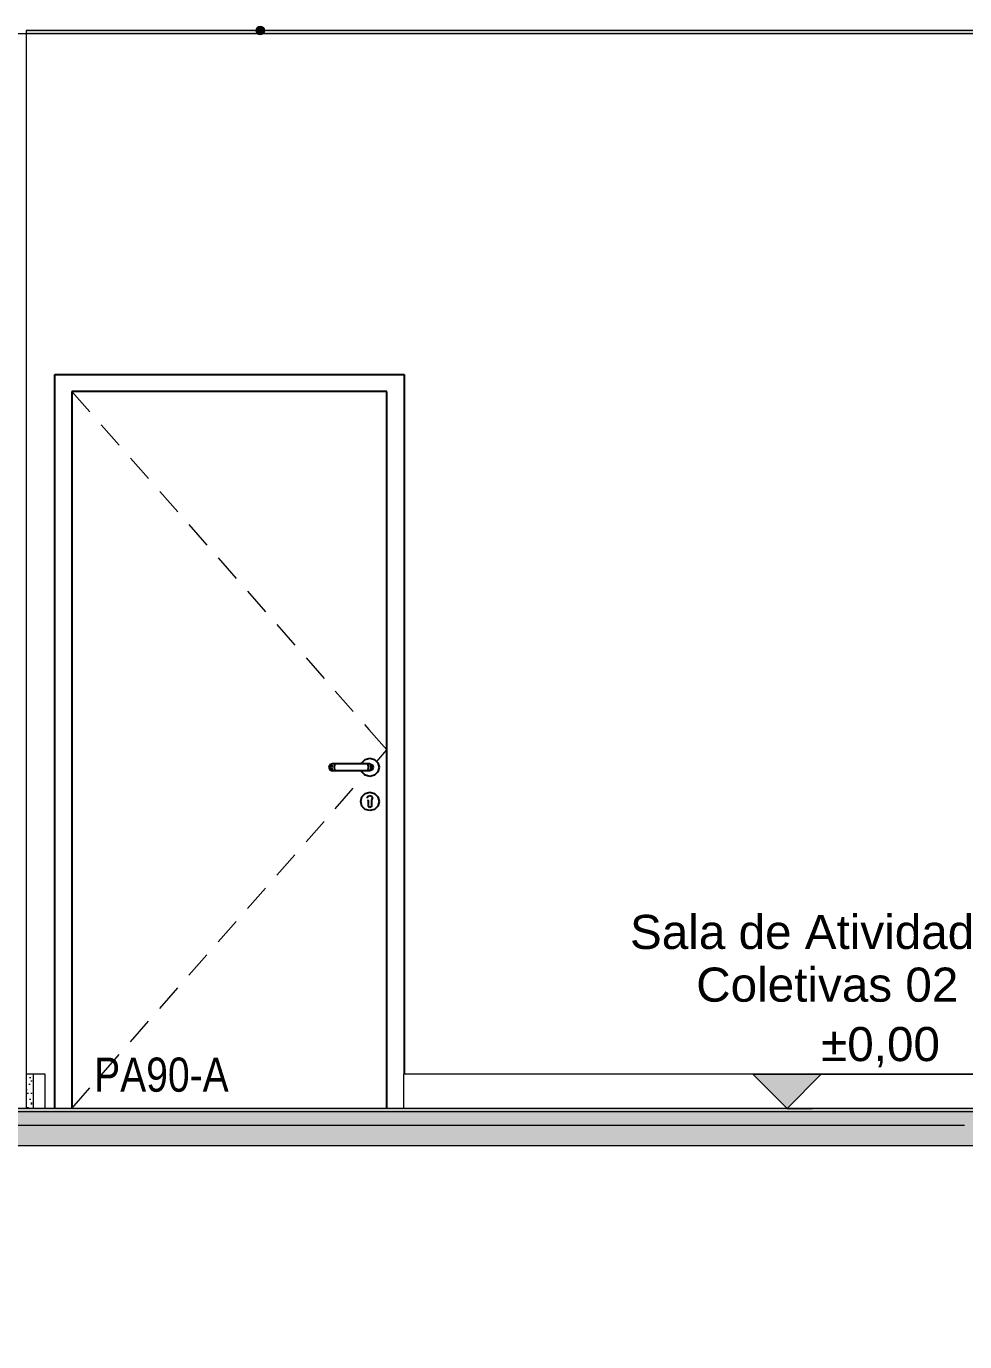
# Model space of a CAD drawing. Header units: metres. Extents: x -1783 to 21505, y -57 to 13660.
# Drawn here: x 16310.6 to 16585.8, y 7243.5 to 7629.2 of the extents above; entities that cross this region are included whole.
import ezdxf

# ---------------------------------------------------------------- set-up
doc = ezdxf.new("R2010")
doc.units = ezdxf.units.M
doc.header["$MEASUREMENT"] = 0
for name, color, linetype, lineweight in [('01_A Corte AA_1_COBERTURA-LINHAS.EXEC_Caneta_No__241', 7, 'Continuous', 13), ('01_A Corte AA_1_FORRO.EXEC_Caneta_No__241', 7, 'Continuous', 13), ('01_A Corte AA_1_LAJES.EST_Caneta_No__4', 7, 'Continuous', 20), ('01_A Corte AA_1_LAJES.EST_Caneta_No__7', 7, 'Continuous', 13), ('01_A Corte AA_1_NOTAS-LAYOUT.EXEC_Caneta_No__1', 7, 'Continuous', 35), ('01_A Corte AA_1_NOTAS-LAYOUT.EXEC_Caneta_No__5', 7, 'Continuous', 15), ('01_A Corte AA_1_PAREDE CONSTRUIR_Caneta_No__241', 7, 'Continuous', 13), ('01_A Corte AA_1_PAREDE CONSTRUIR_Caneta_No__3', 7, 'Continuous', 25), ('01_A Corte AA_1_PISO - Rodapé_Caneta_No__11', 7, 'Continuous', 5)]:
    doc.layers.add(name, color=color, linetype=linetype, lineweight=lineweight)
for name, color, linetype, lineweight, true_color in [('01_A Corte AA_1_COTAS CORTE_Caneta_No__25', 7, 'Continuous', 13, 0x982312), ('01_A Corte AA_1_LAJES.EST_Caneta_No__254', 7, 'Continuous', 0, 0xd1c9ad), ('01_A Corte AA_1_LAJES.EST_Caneta_No__97', 7, 'Continuous', 5, 0x6b6b6b), ('01_A Corte AA_1_PISO - Rodapé_Caneta_No__97', 7, 'Continuous', 5, 0x6b6b6b)]:
    doc.layers.add(name, color=color, linetype=linetype, lineweight=lineweight, true_color=true_color)
for name, color, linetype in [('01_A Corte AA_1_FORRO.EXEC', 7, 'Continuous'), ('01_A Corte AA_1_NOTAS-LAYOUT.EXEC', 7, 'Continuous'), ('cotas', 7, 'Continuous'), ('COTAS EXECUTIVO.EXEC', 7, 'Continuous')]:
    doc.layers.add(name, color=color, linetype=linetype)
doc.styles.add('GENERATED_STYLE_1', font='arial.ttf')
doc.styles.add('GENERATED_STYLE_2', font='arial.ttf', dxfattribs={"width": 0.8})

msp = doc.modelspace()

# ---------------------------------------------------------------- hatches: boundary and pattern name
at = {"layer": '01_A Corte AA_1_FORRO.EXEC', "linetype": 'Continuous', "lineweight": 0, "true_color": 0xffffff}
msp.add_hatch(color=7, dxfattribs=at).paths.add_polyline_path([(16310.625, 7626.929), (16776.125, 7626.929), (16776.125, 7627.929), (16310.625, 7627.929)])
at = {"layer": '01_A Corte AA_1_LAJES.EST_Caneta_No__254', "linetype": 'Continuous', "lineweight": 0, "true_color": 0xd1c9ad}
h = msp.add_hatch(dxfattribs=at)
h.set_pattern_fill('HAIE_OD_0001', color=9, scale=100, style=0, pattern_type=2)
h.set_pattern_definition([(45, (22447.529, 7361.93), (-15.9099, 15.9099), [0, -15, 0, -22.5]), (110, (22497.529, 7361.93), (21.143084, 7.69545), [0, -11, 0, -19])])
h.paths.add_polyline_path([(17387.959, 7311.929), (15796.125, 7311.929), (15796.125, 7310.929), (17387.959, 7310.929)])
at = {"layer": '01_A Corte AA_1_LAJES.EST_Caneta_No__97', "linetype": 'Continuous', "lineweight": 5, "true_color": 0x6b6b6b}
h = msp.add_hatch(dxfattribs=at)
h.set_pattern_fill('AR_CONC_0001', color=251, scale=100, style=0, pattern_type=2)
h.set_pattern_definition([(50, (22447.53, 7311.93), (-54.6554, 4.78173), [5.715, -62.865]), (355, (22447.53, 7311.93), (-10.57303, 57.31705), [4.572, -50.29218]), (100.4514, (22452.083, 7311.53), (44.08237, 52.53533), [4.857, -53.42707]), (46.1842, (22447.53, 7327.17), (-81.3237, 12.6127), [8.5725, -94.2975]), (96.6356, (22454.306, 7326.12), (71.2212, 74.2278), [7.2855, -80.1407]), (351.1842, (22447.53, 7327.17), (71.2212, 74.2278), [6.858, -75.4379]), (21, (22455.15, 7323.36), (-45.48432, 30.67956), [5.715, -62.865]), (326, (22455.15, 7323.36), (18.5406, 55.2564), [4.572, -50.292]), (71.4514, (22458.94, 7320.803), (64.02493, 24.57683), [4.857, -53.427]), (37.5, (22447.529, 7311.93), (0.92658, 25.36651), [0, -49.6824, 0, -51.054, 0, -50.4825]), (7.5, (22447.53, 7311.93), (20.0459, 30.05417), [0, -29.1084, 0, -48.5394, 0, -19.2405]), (327.5, (22430.536, 7311.93), (-40.67718, 1.718623), [0, -19.05, 0, -59.436, 0, -78.867]), (317.5, (22422.916, 7311.93), (44.43875, 7.62795), [0, -24.765, 0, -39.4716, 0, -56.007])])
h.paths.add_polyline_path([(15796.125, 7300.929), (17387.959, 7300.929), (17387.959, 7310.929), (15796.125, 7310.929)])
at = {"layer": '01_A Corte AA_1_NOTAS-LAYOUT.EXEC', "linetype": 'Continuous', "lineweight": 0, "true_color": 0x000000}
msp.add_hatch(color=18, dxfattribs=at).paths.add_polyline_path([(16378.003, 7627.929), (16378.098, 7627.451), (16378.369, 7627.046), (16378.775, 7626.775), (16379.253, 7626.679), (16379.732, 7626.775), (16380.137, 7627.046), (16380.408, 7627.451), (16380.503, 7627.929), (16380.408, 7628.408), (16380.137, 7628.813), (16379.732, 7629.084), (16379.253, 7629.179), (16378.775, 7629.084), (16378.369, 7628.813), (16378.098, 7628.408)])
at = {"layer": '01_A Corte AA_1_PISO - Rodapé_Caneta_No__97', "linetype": 'Continuous', "lineweight": 5, "true_color": 0x6b6b6b}
h = msp.add_hatch(dxfattribs=at)
h.set_pattern_fill('CUT_STONE_0001', color=251, scale=100, style=0, pattern_type=2)
h.set_pattern_definition([(45, (22447.5286, 7316.9294), (-1.59099026, 1.59099026), [0, -1.5, 0, -2.25]), (110, (22452.5286, 7316.9294), (2.1143084, 0.7695453), [0, -1.1, 0, -1.9])])
h.paths.add_polyline_path([(16310.625, 7321.929), (16310.625, 7311.929), (16312.625, 7311.929), (16312.625, 7321.929)])
at = {"layer": 'cotas'}
h = msp.add_hatch(color=7, dxfattribs=at)
h.dxf.hatch_style = 1
h.paths.add_polyline_path([(21504.961, 13659.963), (10304.961, 13659.963), (10304.961, 5739.963), (21504.961, 5739.963)])
h.paths.add_polyline_path([(10571.627, 13593.296), (21371.627, 13593.296), (21371.627, 5806.63), (10571.627, 5806.63)], flags=16)
at = {"layer": 'COTAS EXECUTIVO.EXEC', "linetype": 'Continuous', "lineweight": 13, "ltscale": 1000}
msp.add_hatch(color=256, dxfattribs=at).paths.add_polyline_path([(16533.725, 7311.929), (16543.725, 7321.929), (16523.725, 7321.929)])

# ---------------------------------------------------------------- linework, layer by layer
at = {"layer": '01_A Corte AA_1_COTAS CORTE_Caneta_No__25', "color": 24, "linetype": 'Continuous', "lineweight": 13, "ltscale": 1000, "true_color": 0x982312}
msp.add_line((16533.725, 7311.929), (16348.804, 7311.929), dxfattribs=at)
at = {"layer": '01_A Corte AA_1_FORRO.EXEC_Caneta_No__241', "color": 7, "linetype": 'Continuous', "lineweight": 13, "ltscale": 1000}
for p, q in [((16310.625, 7627.929), (16310.625, 7626.929)), ((16776.125, 7627.929), (16310.625, 7627.929)), ((16776.125, 7626.929), (16310.625, 7626.929))]:
    msp.add_line(p, q, dxfattribs=at)
at = {"layer": '01_A Corte AA_1_LAJES.EST_Caneta_No__4', "color": 7, "linetype": 'Continuous', "lineweight": 20, "ltscale": 1000}
msp.add_line((17387.959, 7300.929), (15796.125, 7300.929), dxfattribs=at)
at = {"layer": '01_A Corte AA_1_LAJES.EST_Caneta_No__7', "color": 7, "linetype": 'Continuous', "lineweight": 13, "ltscale": 1000}
for p, q in [((16774.125, 7311.929), (16312.625, 7311.929)), ((17387.959, 7310.929), (15796.125, 7310.929))]:
    msp.add_line(p, q, dxfattribs=at)
at = {"layer": '01_A Corte AA_1_LAJES.EST_Caneta_No__7', "color": 7, "linetype": 'Continuous', "lineweight": 13, "ltscale": 1000, "flags": 128}
msp.add_lwpolyline([(16312.625, 7311.929), (16310.625, 7311.929), (16308.625, 7311.929), (16306.625, 7311.929), (16300.625, 7311.929), (16298.625, 7311.929), (16296.625, 7311.929), (16294.625, 7311.929)], dxfattribs=at)
at = {"layer": '01_A Corte AA_1_NOTAS-LAYOUT.EXEC_Caneta_No__5', "color": 7, "linetype": 'Continuous', "lineweight": 15, "ltscale": 1000}
msp.add_circle((16379.253, 7627.929), 1.25, dxfattribs=at)
at = {"layer": '01_A Corte AA_1_PAREDE CONSTRUIR_Caneta_No__241', "color": 7, "linetype": 'Continuous', "lineweight": 13, "ltscale": 1000}
for p, q in [((16310.625, 7626.929), (16310.625, 7321.929)), ((16323.999, 7522.129), (16329.281, 7516.121)), ((16332.583, 7512.366), (16337.865, 7506.358)), ((16341.166, 7502.603), (16346.448, 7496.595)), ((16349.75, 7492.839), (16355.032, 7486.831)), ((16358.333, 7483.076), (16363.615, 7477.068)), ((16366.917, 7473.313), (16372.199, 7467.305)), ((16375.5, 7463.549), (16380.783, 7457.541)), ((16384.084, 7453.786), (16389.366, 7447.778)), ((16392.667, 7444.023), (16397.95, 7438.015)), ((16401.251, 7434.259), (16406.533, 7428.251)), ((16409.835, 7424.496), (16411.117, 7423.038)), ((16411.117, 7423.038), (16416.399, 7417.029)), ((16413.399, 7413.617), (16416.399, 7417.029)), ((16409.835, 7409.563), (16409.948, 7409.692)), ((16401.251, 7399.799), (16406.533, 7405.808)), ((16392.667, 7390.036), (16397.95, 7396.044)), ((16384.084, 7380.273), (16389.366, 7386.281)), ((16375.5, 7370.509), (16380.783, 7376.518)), ((16366.917, 7360.746), (16372.199, 7366.754)), ((16358.333, 7350.983), (16363.615, 7356.991)), ((16349.75, 7341.219), (16355.032, 7347.228)), ((16341.166, 7331.456), (16346.448, 7337.464)), ((16332.583, 7321.693), (16337.865, 7327.701)), ((16310.625, 7321.929), (16310.625, 7311.929)), ((16323.999, 7311.929), (16329.281, 7317.938))]:
    msp.add_line(p, q, dxfattribs=at)
at = {"layer": '01_A Corte AA_1_PAREDE CONSTRUIR_Caneta_No__241', "color": 7, "linetype": 'Continuous', "lineweight": 13, "ltscale": 1000, "flags": 128}
msp.add_lwpolyline([(16310.625, 7626.929), (16308.625, 7626.929), (16306.625, 7626.929), (16300.625, 7626.929), (16298.625, 7626.929), (16296.625, 7626.929)], dxfattribs=at)
at = {"layer": '01_A Corte AA_1_PAREDE CONSTRUIR_Caneta_No__3', "color": 7, "linetype": 'Continuous', "lineweight": 25, "ltscale": 1000}
for p, q in [((16318.999, 7311.929), (16318.999, 7527.129)), ((16318.999, 7527.129), (16421.399, 7527.129)), ((16421.399, 7527.129), (16421.399, 7321.929)), ((16323.999, 7522.129), (16323.999, 7311.929)), ((16416.399, 7522.129), (16323.999, 7522.129)), ((16416.399, 7311.929), (16416.399, 7522.129)), ((16399.692, 7412.637), (16399.399, 7411.929)), ((16399.847, 7412.637), (16399.571, 7411.929)), ((16400.399, 7412.929), (16399.692, 7412.637)), ((16400.329, 7412.637), (16400.117, 7411.929)), ((16400.513, 7412.929), (16400.399, 7412.929)), ((16400.838, 7412.929), (16400.513, 7412.929)), ((16401.325, 7412.929), (16400.838, 7412.929)), ((16401.049, 7412.637), (16400.935, 7411.929)), ((16401.899, 7412.929), (16401.325, 7412.929)), ((16409.899, 7412.929), (16401.899, 7412.929)), ((16408.967, 7412.929), (16409.061, 7413.279)), ((16409.061, 7413.279), (16410.049, 7414.268)), ((16410.473, 7412.929), (16409.899, 7412.929)), ((16410.049, 7414.268), (16411.399, 7414.629)), ((16410.96, 7412.929), (16410.473, 7412.929)), ((16410.749, 7412.637), (16410.863, 7411.929)), ((16411.285, 7412.929), (16410.96, 7412.929)), ((16411.399, 7412.929), (16411.285, 7412.929)), ((16411.399, 7414.629), (16412.749, 7414.268)), ((16411.399, 7412.929), (16412.106, 7412.637)), ((16411.469, 7412.637), (16411.681, 7411.929)), ((16411.951, 7412.637), (16412.227, 7411.929)), ((16412.106, 7412.637), (16412.399, 7411.929)), ((16412.749, 7414.268), (16413.737, 7413.279)), ((16413.737, 7413.279), (16414.099, 7411.929)), ((16399.399, 7411.929), (16399.692, 7411.222)), ((16399.571, 7411.929), (16399.847, 7411.222)), ((16399.692, 7411.222), (16400.399, 7410.929)), ((16400.117, 7411.929), (16400.329, 7411.222)), ((16400.513, 7410.929), (16400.399, 7410.929)), ((16400.838, 7410.929), (16400.513, 7410.929)), ((16401.325, 7410.929), (16400.838, 7410.929)), ((16400.935, 7411.929), (16401.049, 7411.222)), ((16401.899, 7410.929), (16401.325, 7410.929)), ((16409.899, 7410.929), (16401.899, 7410.929)), ((16409.061, 7410.579), (16408.967, 7410.929)), ((16410.049, 7409.591), (16409.061, 7410.579)), ((16410.473, 7410.929), (16409.899, 7410.929)), ((16411.399, 7409.229), (16410.049, 7409.591)), ((16410.96, 7410.929), (16410.473, 7410.929)), ((16410.863, 7411.929), (16410.749, 7411.222)), ((16411.285, 7410.929), (16410.96, 7410.929)), ((16411.399, 7410.929), (16411.285, 7410.929)), ((16412.106, 7411.222), (16411.399, 7410.929)), ((16412.749, 7409.591), (16411.399, 7409.229)), ((16411.681, 7411.929), (16411.469, 7411.222)), ((16412.227, 7411.929), (16411.951, 7411.222)), ((16412.399, 7411.929), (16412.106, 7411.222)), ((16413.737, 7410.579), (16412.749, 7409.591)), ((16414.099, 7411.929), (16413.737, 7410.579)), ((16410.049, 7404.268), (16411.399, 7404.629)), ((16411.399, 7404.629), (16412.749, 7404.268)), ((16408.699, 7401.929), (16409.061, 7403.279)), ((16409.061, 7400.579), (16408.699, 7401.929)), ((16409.061, 7403.279), (16410.049, 7404.268)), ((16410.652, 7402.899), (16410.727, 7403.093)), ((16410.727, 7403.093), (16410.862, 7403.444)), ((16410.862, 7403.444), (16411.399, 7403.672)), ((16410.899, 7402.218), (16410.899, 7402.369)), ((16410.899, 7402.218), (16410.899, 7401.929)), ((16410.899, 7401.929), (16410.899, 7401.641)), ((16410.899, 7401.641), (16410.899, 7401.063)), ((16410.899, 7401.063), (16410.899, 7400.679)), ((16411.045, 7400.326), (16410.899, 7400.679)), ((16411.399, 7403.672), (16411.937, 7403.444)), ((16411.899, 7400.679), (16411.753, 7400.326)), ((16412.146, 7402.899), (16411.899, 7402.369)), ((16411.899, 7402.369), (16411.899, 7402.218)), ((16411.899, 7402.218), (16411.899, 7401.929)), ((16411.899, 7401.929), (16411.899, 7401.641)), ((16411.899, 7401.641), (16411.899, 7401.063)), ((16411.899, 7401.063), (16411.899, 7400.679)), ((16411.937, 7403.444), (16412.071, 7403.093)), ((16412.071, 7403.093), (16412.146, 7402.899)), ((16412.749, 7404.268), (16413.737, 7403.279)), ((16413.737, 7403.279), (16414.099, 7401.929)), ((16414.099, 7401.929), (16413.737, 7400.579)), ((16410.049, 7399.591), (16409.061, 7400.579)), ((16411.399, 7399.229), (16410.049, 7399.591)), ((16411.399, 7400.179), (16411.045, 7400.326)), ((16411.753, 7400.326), (16411.399, 7400.179)), ((16412.749, 7399.591), (16411.399, 7399.229)), ((16413.737, 7400.579), (16412.749, 7399.591))]:
    msp.add_line(p, q, dxfattribs=at)
at = {"layer": '01_A Corte AA_1_PISO - Rodapé_Caneta_No__11', "color": 7, "linetype": 'Continuous', "lineweight": 5, "ltscale": 1000}
for p, q in [((16312.625, 7321.929), (16310.625, 7321.929)), ((16316.199, 7321.929), (16312.625, 7321.929)), ((16312.625, 7321.929), (16312.625, 7311.929)), ((16316.199, 7311.929), (16316.199, 7321.929)), ((16421.389, 7311.929), (16421.389, 7321.929)), ((16774.125, 7321.929), (16421.389, 7321.929))]:
    msp.add_line(p, q, dxfattribs=at)
at = {"layer": 'COTAS EXECUTIVO.EXEC', "linetype": 'Continuous', "lineweight": 13, "ltscale": 1000}
for p, q in [((16533.725, 7311.929), (16523.725, 7321.929)), ((16523.725, 7321.929), (16543.725, 7321.929)), ((16543.725, 7321.929), (16533.725, 7311.929)), ((16543.725, 7321.929), (16597.944, 7321.929)), ((16585.735, 7311.929), (15782.18, 7311.929)), ((16533.725, 7311.929), (16541.225, 7311.929)), ((16559.933, 7306.929), (15756.377, 7306.929)), ((16585.735, 7306.929), (15782.18, 7306.929))]:
    msp.add_line(p, q, dxfattribs=at)

# ---------------------------------------------------------------- texts
at = {"layer": '01_A Corte AA_1_COBERTURA-LINHAS.EXEC_Caneta_No__241', "color": 7, "linetype": 'Continuous', "lineweight": 13, "insert": (16330.521, 7326.823), "char_height": 10, "attachment_point": 1, "style": 'GENERATED_STYLE_2'}
msp.add_mtext('\\A1;\\pt0,241;{\\fArial Narrow|b0|i0|c0|p34;\\W1;PA90-A\\H0.66x;\\S^  ;\\S^  ;\\S^  ;\\S^  ;\\S^  ;\\S^  ;\\S^  ;\\S^  ;\\S^  ;\\S^  ;\\S^  ;}', dxfattribs=at)
at = {"layer": '01_A Corte AA_1_NOTAS-LAYOUT.EXEC_Caneta_No__1', "color": 7, "linetype": 'Continuous', "lineweight": 35, "insert": (16545.53, 7355.869), "char_height": 10, "width": 157.12791, "attachment_point": 5, "line_spacing_factor": 0.927147, "style": 'GENERATED_STYLE_1'}
msp.add_mtext('\\A1;Sala de Atividades Coletivas 02', dxfattribs=at)
at = {"layer": 'COTAS EXECUTIVO.EXEC', "linetype": 'Continuous', "lineweight": 13, "ltscale": 1000, "insert": (16543.725, 7323.929), "char_height": 10, "width": 34.2188, "attachment_point": 7, "style": 'GENERATED_STYLE_1'}
msp.add_mtext('\\A1;±0,00', dxfattribs=at)

doc.saveas('drawing.dxf')
